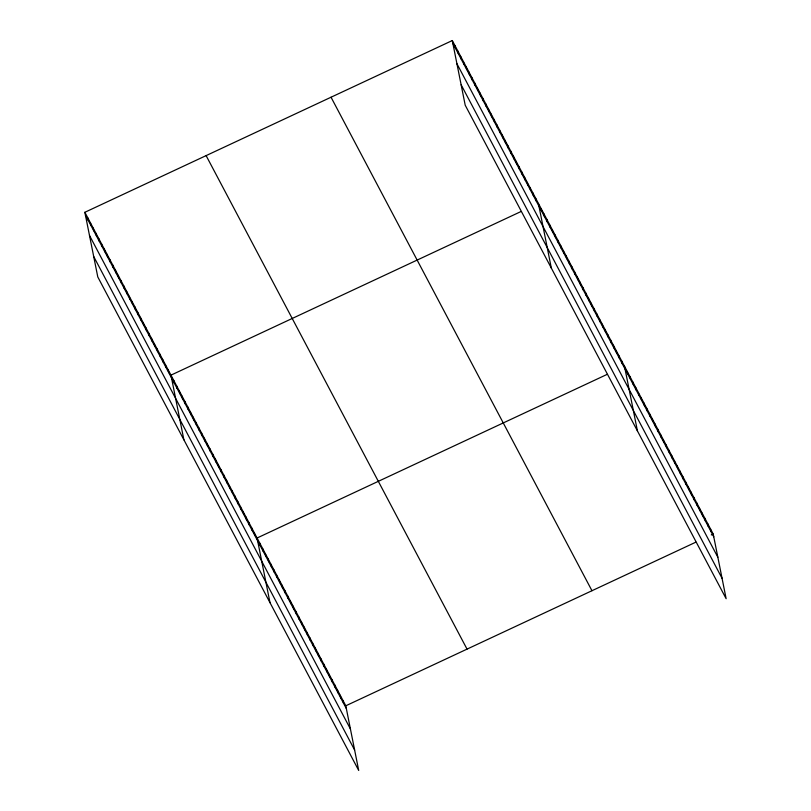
<?xml version="1.0" encoding="UTF-8"?>
<svg xmlns="http://www.w3.org/2000/svg" width="811" height="811" viewBox="0 0 811 811"><rect width="100%" height="100%" fill="white"/><g stroke="black" fill="none" stroke-linecap="round" stroke-linejoin="round"><path stroke-width="1.22" d="M84.861 212.289L345.79 705.793L358.705 770.45L97.786 276.946L84.861 212.289L452.295 40.55L713.214 534.054L726.139 598.711L465.21 105.207L452.295 40.55M521.078 211.499L170.969 375.148L183.884 439.805M607.186 374.358L257.077 538.007L269.992 602.664M345.79 705.793L695.899 542.143M711.288 534.946L713.214 534.054M452.842 43.307L713.761 536.801M456.928 63.734L717.847 557.228M461.135 84.78L722.054 578.284M331.04 97.229L591.969 590.722M206.116 155.621L467.035 649.114M85.419 215.047L346.338 708.54M89.494 235.474L350.423 728.977M93.701 256.519L354.62 750.023M710.446 528.802L710.994 531.56M707.668 523.561L708.226 526.319M704.901 518.32L705.448 521.067M702.123 513.079L702.681 515.826M699.356 507.828L699.903 510.585M696.578 502.587L697.136 505.344M693.81 497.346L694.358 500.103M691.033 492.105L691.59 494.852M688.265 486.864L688.813 489.611M685.498 481.612L686.045 484.37M682.72 476.371L683.267 479.129M679.953 471.13L680.5 473.877M677.175 465.889L677.722 468.636M674.407 460.638L674.955 463.395M671.63 455.397L672.177 458.154M668.862 450.156L669.41 452.903M666.084 444.915L666.632 447.662M663.317 439.663L663.864 442.421M660.539 434.422L661.097 437.18M657.772 429.181L658.319 431.939M654.994 423.94L655.552 426.687M652.226 418.699L652.774 421.446M649.449 413.448L650.006 416.205M646.681 408.207L647.229 410.964M643.904 402.966L644.461 405.713M641.136 397.725L641.683 400.472M638.369 392.473L638.916 395.231M635.591 387.232L636.138 389.99M632.823 381.991L633.371 384.738M630.046 376.75L630.593 379.497M627.278 371.499L627.826 374.256M624.5 366.258L637.426 430.915M621.723 361.007L622.27 363.764M618.945 355.755L619.492 358.503M616.167 350.504L616.715 353.251M613.39 345.243L613.937 348M610.612 339.991L611.159 342.749M607.834 334.74L608.392 337.488M605.057 329.489L605.614 332.236M602.279 324.228L602.837 326.985M599.501 318.976L600.059 321.734M596.724 313.725L597.281 316.483M593.946 308.474L594.504 311.221M591.168 303.223L591.726 305.97M588.391 297.961L588.948 300.719M585.613 292.71L586.171 295.468M582.835 287.459L583.393 290.216M580.058 282.208L580.615 284.955M577.28 276.956L577.837 279.704M574.502 271.695L575.06 274.453M571.725 266.444L572.282 269.201M568.947 261.193L569.504 263.95M566.169 255.941L566.727 258.689M563.392 250.69L563.949 253.437M560.614 245.429L561.171 248.186M557.836 240.178L558.394 242.935M555.059 234.926L555.616 237.674M552.281 229.675L552.838 232.422M549.503 224.414L550.061 227.171M546.726 219.163L547.283 221.92M543.948 213.911L544.505 216.669M541.17 208.66L541.728 211.407M538.403 203.409L551.318 268.066M535.625 198.148L536.172 200.905M532.847 192.896L533.395 195.654M530.07 187.645L530.617 190.403M527.292 182.394L527.839 185.141M524.514 177.143L525.062 179.89M521.737 171.881L522.284 174.639M518.959 166.63L519.506 169.387M516.181 161.379L516.729 164.126M513.404 156.128L513.951 158.875M510.626 150.866L511.173 153.624M507.848 145.615L508.396 148.372M505.071 140.364L505.618 143.121M502.293 135.113L502.84 137.86M499.515 129.861L500.063 132.609M496.737 124.6L497.285 127.357M493.96 119.349L494.507 122.106M491.182 114.098L491.73 116.855M488.404 108.846L488.952 111.594M485.627 103.595L486.174 106.342M482.849 98.334L483.397 101.091M480.071 93.083L480.619 95.84M477.294 87.831L477.841 90.579M474.516 82.58L475.064 85.327M471.738 77.319L472.286 80.076M468.961 72.067L469.508 74.825M466.183 66.816L466.73 69.574M463.405 61.565L463.953 64.312M460.628 56.314L461.175 59.061M457.85 51.052L458.397 53.81M455.072 45.801L455.62 48.559M343.012 700.552L343.56 703.299M340.245 695.301L340.792 698.058M337.467 690.06L338.025 692.817M334.7 684.819L335.247 687.576M331.922 679.577L332.48 682.325M329.154 674.336L329.702 677.084M326.377 669.085L326.934 671.843M323.609 663.844L324.157 666.601M320.832 658.603L321.389 661.35M318.064 653.362L318.611 656.109M315.297 648.111L315.844 650.868M312.519 642.87L313.066 645.627M309.751 637.628L310.299 640.376M306.974 632.387L307.521 635.135M304.206 627.136L304.754 629.894M301.428 621.895L301.976 624.652M298.661 616.654L299.208 619.411M295.883 611.413L296.431 614.16M293.116 606.172L293.663 608.919M290.338 600.921L290.896 603.678M287.57 595.679L288.118 598.437M284.793 590.438L285.35 593.186M282.025 585.197L282.573 587.945M279.248 579.946L279.805 582.703M276.48 574.705L277.027 577.462M273.702 569.464L274.26 572.211M270.935 564.223L271.482 566.97M268.167 558.972L268.715 561.729M265.39 553.731L265.937 556.488M262.622 548.489L263.17 551.247M259.844 543.248L260.392 545.996M254.299 532.746L254.847 535.503M251.522 527.495L252.069 530.252M248.744 522.243L249.291 524.991M245.966 516.992L246.514 519.739M243.188 511.731L243.736 514.488M240.411 506.48L240.958 509.237M237.633 501.228L238.181 503.986M234.855 495.977L235.403 498.724M232.078 490.726L232.625 493.473M229.3 485.465L229.848 488.222M226.522 480.213L227.07 482.971M223.745 474.962L224.292 477.72M220.967 469.711L221.515 472.458M218.189 464.46L218.737 467.207M215.412 459.198L215.959 461.956M212.634 453.947L213.181 456.705M209.856 448.696L210.404 451.443M207.079 443.445L207.626 446.192M204.301 438.183L204.848 440.941M201.523 432.932L202.071 435.689M198.746 427.681L199.293 430.438M195.968 422.43L196.515 425.177M193.19 417.178L193.738 419.926M190.413 411.917L190.96 414.674M187.635 406.666L188.182 409.423M184.857 401.415L185.405 404.172M182.08 396.163L182.627 398.911M179.302 390.912L179.849 393.659M176.524 385.651L177.072 388.408M173.747 380.4L174.294 383.157M168.191 369.897L168.739 372.644M165.414 364.636L165.961 367.393M162.636 359.385L163.183 362.142M159.858 354.133L160.406 356.891M157.081 348.882L157.628 351.629M154.303 343.631L154.85 346.378M151.525 338.369L152.073 341.127M148.748 333.118L149.295 335.876M145.97 327.867L146.517 330.624M143.192 322.616L143.74 325.363M140.415 317.365L140.962 320.112M137.637 312.103L138.184 314.861M134.859 306.852L135.407 309.609M132.081 301.601L132.629 304.358M129.304 296.35L129.851 299.097M126.526 291.098L127.074 293.846M123.748 285.837L124.296 288.594M120.971 280.586L121.518 283.343M118.193 275.334L118.741 278.082M115.415 270.083L115.963 272.831M112.638 264.822L113.185 267.579M109.86 259.571L110.408 262.328M107.082 254.319L107.63 257.077M104.305 249.068L104.852 251.815M101.527 243.817L102.085 246.564M98.749 238.556L99.307 241.313M95.972 233.304L96.529 236.062M93.194 228.053L93.752 230.811M90.416 222.802L90.974 225.549M87.639 217.551L88.196 220.298"/></g></svg>
